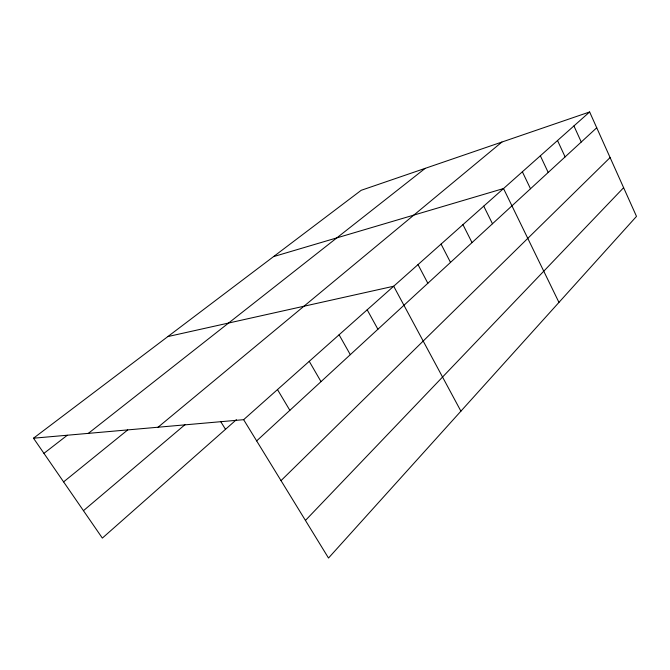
<?xml version="1.0" encoding="UTF-8"?>
<svg xmlns="http://www.w3.org/2000/svg" width="670" height="670" viewBox="0 0 670 670"><rect width="100%" height="100%" fill="white"/><g stroke="black" fill="none" stroke-linecap="round" stroke-linejoin="round"><path stroke-width="1" d="M305.445 520.431L623.619 187.684M281.023 480.625L610.102 157.567M256.652 440.902L596.727 127.777M243.637 419.68L589.634 111.965L636.5 216.385L328.509 558.035L243.637 419.68L33.5 438.205L102.351 538.094L236.409 419.68M83.457 510.682L184.987 424.68M158.053 427.226L501.914 142.048M63.6 481.881L127.694 429.947M88.331 433.373L425.199 168.354M43.944 453.356L67.276 435.274M33.5 438.205L361.205 190.297L589.634 111.965M273.544 256.61L503.522 188.546L558.956 302.404M167.852 336.575L393.692 286.232L460.91 411.171M220.581 421.397L225.505 429.311M277.489 389.572L289.859 410.325M309.247 361.331L321.014 381.64M339.087 334.791L350.31 354.665M367.185 309.8L377.905 329.255M418.013 264.6L427.845 283.276M441.069 244.098L450.508 262.406M462.945 224.643L472.023 242.599M483.74 206.142L492.475 223.763M522.374 171.788L530.498 188.756M540.355 155.792L548.194 172.458M557.524 140.524L565.103 156.897M573.93 125.935L581.259 142.015"/></g></svg>
